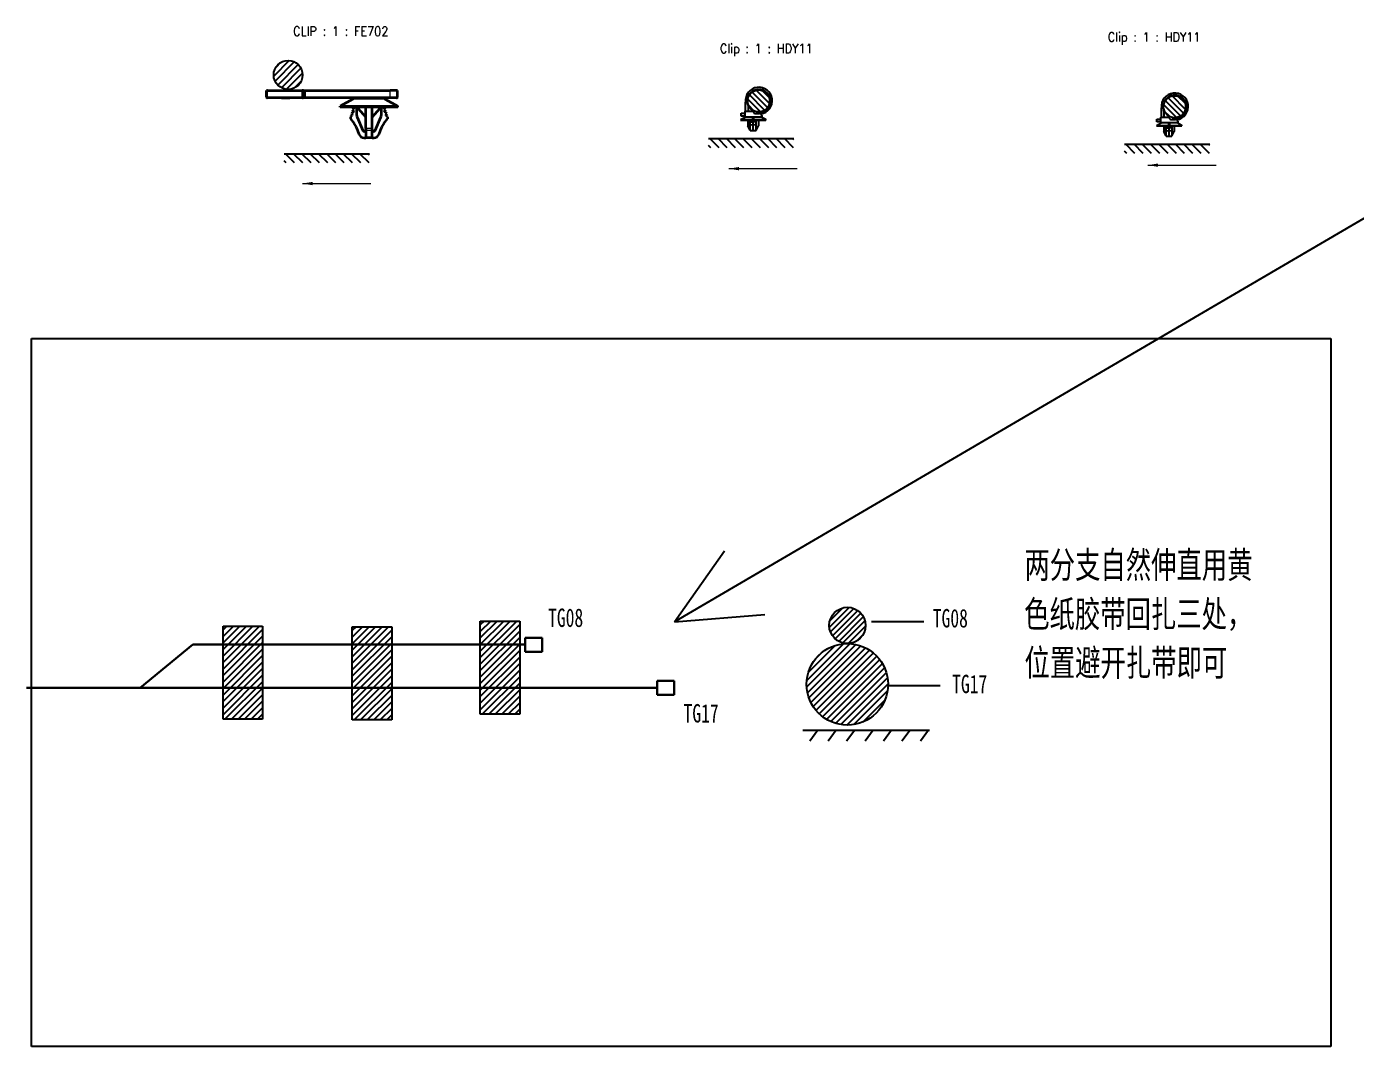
# Model space of a CAD drawing. Header units: inches. Extents: x 47316 to 59086, y 3141 to 11743.
# Drawn here: x 51356.3 to 51717, y 4572 to 4848.6 of the extents above; entities that cross this region are included whole.
import ezdxf

# ---------------------------------------------------------------- set-up
doc = ezdxf.new("R2010")
doc.units = ezdxf.units.IN
doc.header["$MEASUREMENT"] = 0
doc.layers.add('_BLACK_HOLE', color=7, linetype='Continuous')
doc.styles.add('MtX_SimSun', font='')
doc.styles.get("Standard").update_dxf_attribs({"font": ''})
doc.styles.get('MtX_SimSun').set_extended_font_data('SimSun')
doc.styles.get('Standard').set_extended_font_data('SimSun')

msp = doc.modelspace()

# ---------------------------------------------------------------- linework, layer by layer
at = {"lineweight": -3}
for p, q in [((51427.51, 4839.37), (51423.31, 4835.17)), ((51428.91, 4839), (51423.68, 4833.77)), ((51425.17, 4838.8), (51423.88, 4837.51)), ((51429.95, 4838.28), (51424.4, 4832.73)), ((51430.71, 4837.26), (51425.42, 4831.97)), ((51431.12, 4835.91), (51426.77, 4831.56)), ((51430.79, 4833.81), (51428.87, 4831.89)), ((51419.45, 4686.01), (51409.57, 4676.13)), ((51417.69, 4686.01), (51409.57, 4677.9)), ((51415.92, 4686.01), (51409.57, 4679.67)), ((51414.15, 4686.01), (51409.57, 4681.44)), ((51412.38, 4686.01), (51409.57, 4683.2)), ((51410.62, 4686.01), (51409.57, 4684.97)), ((51454.49, 4685.82), (51444.61, 4675.94)), ((51452.72, 4685.82), (51444.61, 4677.71)), ((51450.95, 4685.82), (51444.61, 4679.48)), ((51449.18, 4685.82), (51444.61, 4681.24)), ((51447.41, 4685.82), (51444.61, 4683.01)), ((51445.65, 4685.82), (51444.61, 4684.78)), ((51489.24, 4687.36), (51479.36, 4677.48)), ((51487.47, 4687.36), (51479.36, 4679.25)), ((51485.71, 4687.36), (51479.36, 4681.02)), ((51483.94, 4687.36), (51479.36, 4682.79)), ((51482.17, 4687.36), (51479.36, 4684.56)), ((51480.4, 4687.36), (51479.36, 4686.32)), ((51490.08, 4686.44), (51479.36, 4675.72)), ((51420.29, 4685.08), (51409.57, 4674.36)), ((51420.29, 4683.32), (51409.57, 4672.6)), ((51455.32, 4684.89), (51444.61, 4674.17)), ((51455.32, 4683.12), (51444.61, 4672.41)), ((51490.08, 4684.67), (51479.36, 4673.95)), ((51490.08, 4682.9), (51479.36, 4672.18)), ((51420.29, 4681.55), (51409.57, 4670.83)), ((51420.29, 4679.78), (51409.57, 4669.06)), ((51455.32, 4681.36), (51444.61, 4670.64)), ((51455.32, 4679.59), (51444.61, 4668.87)), ((51490.08, 4681.13), (51479.36, 4670.41)), ((51490.08, 4679.36), (51479.36, 4668.65)), ((51420.29, 4678.01), (51409.57, 4667.29)), ((51420.29, 4676.24), (51409.57, 4665.53)), ((51455.32, 4677.82), (51444.61, 4667.1)), ((51455.32, 4676.05), (51444.61, 4665.33)), ((51490.08, 4677.6), (51479.36, 4666.88)), ((51490.08, 4675.83), (51479.36, 4665.11)), ((51420.29, 4674.48), (51409.57, 4663.76)), ((51420.29, 4672.71), (51409.57, 4661.99)), ((51455.32, 4674.29), (51444.61, 4663.57)), ((51455.32, 4672.52), (51444.61, 4661.8)), ((51490.08, 4674.06), (51479.36, 4663.34)), ((51490.08, 4672.29), (51479.89, 4662.1)), ((51420.29, 4670.94), (51410.1, 4660.75)), ((51420.29, 4669.17), (51411.87, 4660.75)), ((51455.32, 4670.75), (51445.13, 4660.56)), ((51455.32, 4668.98), (51446.9, 4660.56)), ((51490.08, 4670.53), (51481.66, 4662.1)), ((51490.08, 4668.76), (51483.42, 4662.1)), ((51420.29, 4667.41), (51413.64, 4660.75)), ((51420.29, 4665.64), (51415.4, 4660.75)), ((51420.29, 4663.87), (51417.17, 4660.75)), ((51455.32, 4667.21), (51448.67, 4660.56)), ((51455.32, 4665.45), (51450.44, 4660.56)), ((51490.08, 4666.99), (51485.19, 4662.1)), ((51490.08, 4665.22), (51486.96, 4662.1)), ((51420.29, 4662.1), (51418.94, 4660.75)), ((51455.32, 4663.68), (51452.2, 4660.56)), ((51455.32, 4661.91), (51453.97, 4660.56)), ((51490.08, 4663.45), (51488.73, 4662.1))]:
    msp.add_line(p, q, dxfattribs=at)
at = {"color": 1, "lineweight": -3}
for p, q in [((51768.05, 4825.25), (51532.02, 4687.15)), ((51357.65, 4764.01), (51710.04, 4764.01)), ((51357.65, 4572.05), (51357.65, 4764.01)), ((51710.04, 4764.01), (51710.04, 4572.05)), ((51532.02, 4687.15), (51545.58, 4706.45)), ((51532.02, 4687.15), (51556.54, 4689.14)), ((51710.04, 4572.05), (51357.65, 4572.05))]:
    msp.add_line(p, q, dxfattribs=at)
for p, q in [((51409.57, 4686.01), (51420.29, 4686.01)), ((51409.57, 4660.75), (51409.57, 4686.01)), ((51420.29, 4686.01), (51420.29, 4660.75)), ((51444.61, 4685.82), (51455.32, 4685.82)), ((51444.61, 4660.56), (51444.61, 4685.82)), ((51455.32, 4685.82), (51455.32, 4660.56)), ((51479.36, 4687.36), (51490.08, 4687.36)), ((51479.36, 4662.1), (51479.36, 4687.36)), ((51490.08, 4687.36), (51490.08, 4662.1)), ((51420.29, 4660.75), (51409.57, 4660.75)), ((51455.32, 4660.56), (51444.61, 4660.56)), ((51490.08, 4662.1), (51479.36, 4662.1))]:
    msp.add_line(p, q)
at = {"lineweight": 30}
for p, q in [((51491.49, 4682.83), (51496.11, 4682.83)), ((51491.49, 4679), (51491.49, 4682.83)), ((51496.11, 4682.83), (51496.11, 4679)), ((51387.12, 4669.29), (51401.4, 4680.98)), ((51401.4, 4680.98), (51491.49, 4680.98)), ((51496.11, 4679), (51491.49, 4679)), ((51527.29, 4671.2), (51531.9, 4671.2)), ((51527.29, 4667.38), (51527.29, 4671.2)), ((51531.9, 4671.2), (51531.9, 4667.38)), ((51356.29, 4669.29), (51527.29, 4669.29)), ((51531.9, 4667.38), (51527.29, 4667.38))]:
    msp.add_line(p, q, dxfattribs=at)
at = {"layer": '_BLACK_HOLE', "lineweight": 35, "ltscale": 0.0075}
for p, q in [((51421.67, 4831.22), (51421.37, 4831.22)), ((51431.37, 4831.22), (51431.07, 4831.22))]:
    msp.add_line(p, q, dxfattribs=at)
at = {"layer": '_BLACK_HOLE', "lineweight": 35, "ltscale": 0.045}
for p, q in [((51421.37, 4829.42), (51421.37, 4831.22)), ((51431.37, 4829.42), (51431.37, 4831.22)), ((51456.87, 4829.42), (51456.87, 4831.22)), ((51456.67, 4829.22), (51454.87, 4829.22)), ((51450.07, 4818.42), (51448.27, 4818.42))]:
    msp.add_line(p, q, dxfattribs=at)
at = {"layer": '_BLACK_HOLE', "lineweight": 35, "ltscale": 0.235}
for p, q in [((51421.67, 4831.22), (51431.07, 4831.22)), ((51431.07, 4829.22), (51421.67, 4829.22))]:
    msp.add_line(p, q, dxfattribs=at)
at = {"layer": '_BLACK_HOLE', "lineweight": 13, "ltscale": 0.045}
for p, q in [((51421.67, 4829.42), (51421.67, 4831.22)), ((51431.07, 4829.42), (51431.07, 4831.22)), ((51431.87, 4831.22), (51431.87, 4829.42)), ((51454.87, 4829.42), (51454.87, 4831.22)), ((51450.07, 4820.35), (51448.27, 4820.35))]:
    msp.add_line(p, q, dxfattribs=at)
at = {"layer": '_BLACK_HOLE', "lineweight": 35, "ltscale": 0.0125}
msp.add_line((51431.37, 4831.22), (51431.87, 4831.22), dxfattribs=at)
at = {"layer": '_BLACK_HOLE', "lineweight": 35}
for p, q in [((51431.87, 4831.22), (51454.87, 4831.22)), ((51454.87, 4829.22), (51431.87, 4829.22))]:
    msp.add_line(p, q, dxfattribs=at)
at = {"layer": '_BLACK_HOLE', "lineweight": 35, "ltscale": 0.05}
msp.add_line((51456.87, 4831.22), (51454.87, 4831.22), dxfattribs=at)
at = {"layer": '_BLACK_HOLE', "lineweight": -3, "ltscale": 10}
for p, q in [((51556.48, 4825.91), (51552.36, 4830.04)), ((51557.28, 4826.67), (51553.11, 4830.83)), ((51557.76, 4827.73), (51554.17, 4831.32)), ((51557.7, 4829.33), (51555.78, 4831.26)), ((51555.37, 4825.48), (51551.92, 4828.93)), ((51553.57, 4825.73), (51552.17, 4827.13)), ((51668.18, 4823.91), (51664.73, 4827.36)), ((51669.29, 4824.35), (51665.17, 4828.47)), ((51670.09, 4825.1), (51665.92, 4829.27)), ((51670.58, 4826.16), (51666.98, 4829.76)), ((51670.52, 4827.77), (51668.59, 4829.7)), ((51666.39, 4824.16), (51664.98, 4825.57))]:
    msp.add_line(p, q, dxfattribs=at)
at = {"layer": '_BLACK_HOLE', "lineweight": 13, "ltscale": 0.002197}
for p, q in [((51421.37, 4829.42), (51421.46, 4829.42)), ((51431.28, 4829.42), (51431.37, 4829.42))]:
    msp.add_line(p, q, dxfattribs=at)
at = {"layer": '_BLACK_HOLE', "lineweight": 13, "ltscale": 0.005303}
msp.add_line((51421.46, 4829.42), (51421.67, 4829.42), dxfattribs=at)
at = {"layer": '_BLACK_HOLE', "lineweight": 35, "ltscale": 0.000732}
for p, q in [((51421.6, 4829.22), (51421.57, 4829.22)), ((51431.17, 4829.22), (51431.14, 4829.22))]:
    msp.add_line(p, q, dxfattribs=at)
at = {"layer": '_BLACK_HOLE', "lineweight": 35, "ltscale": 0.001768}
for p, q in [((51421.67, 4829.22), (51421.6, 4829.22)), ((51431.14, 4829.22), (51431.07, 4829.22))]:
    msp.add_line(p, q, dxfattribs=at)
at = {"layer": '_BLACK_HOLE', "lineweight": 13, "ltscale": 0.005}
for p, q in [((51421.67, 4829.22), (51421.67, 4829.42)), ((51431.07, 4829.42), (51431.07, 4829.22)), ((51431.87, 4829.42), (51431.87, 4829.22)), ((51454.87, 4829.22), (51454.87, 4829.42))]:
    msp.add_line(p, q, dxfattribs=at)
at = {"layer": '_BLACK_HOLE', "lineweight": 13, "ltscale": 0.235}
msp.add_line((51431.07, 4829.42), (51421.67, 4829.42), dxfattribs=at)
at = {"layer": '_BLACK_HOLE', "lineweight": 35, "ltscale": 0.0025}
for p, q in [((51425.41, 4829.22), (51425.41, 4829.12)), ((51425.41, 4829.22), (51425.41, 4829.12)), ((51425.41, 4829.22), (51425.41, 4829.12)), ((51425.41, 4829.22), (51425.41, 4829.12)), ((51425.41, 4829.22), (51425.41, 4829.12)), ((51425.42, 4829.22), (51425.42, 4829.12)), ((51425.42, 4829.22), (51425.42, 4829.12)), ((51425.43, 4829.22), (51425.43, 4829.12)), ((51425.44, 4829.22), (51425.44, 4829.12)), ((51425.44, 4829.22), (51425.44, 4829.12)), ((51425.44, 4829.22), (51425.44, 4829.12)), ((51427.64, 4829.22), (51427.64, 4829.12)), ((51427.65, 4829.22), (51427.65, 4829.12)), ((51427.66, 4829.22), (51427.66, 4829.12)), ((51427.66, 4829.22), (51427.66, 4829.12)), ((51427.67, 4829.22), (51427.67, 4829.12)), ((51427.67, 4829.22), (51427.67, 4829.12)), ((51427.68, 4829.22), (51427.68, 4829.12)), ((51427.68, 4829.22), (51427.68, 4829.12)), ((51427.68, 4829.22), (51427.68, 4829.12)), ((51427.68, 4829.22), (51427.68, 4829.12))]:
    msp.add_line(p, q, dxfattribs=at)
at = {"layer": '_BLACK_HOLE', "lineweight": 35, "ltscale": 3.5e-05}
msp.add_line((51425.41, 4829.12), (51425.41, 4829.12), dxfattribs=at)
at = {"layer": '_BLACK_HOLE', "lineweight": 35, "ltscale": 4.9e-05}
msp.add_line((51425.41, 4829.12), (51425.41, 4829.12), dxfattribs=at)
at = {"layer": '_BLACK_HOLE', "lineweight": 35, "ltscale": 7.8e-05}
msp.add_line((51425.41, 4829.12), (51425.41, 4829.12), dxfattribs=at)
at = {"layer": '_BLACK_HOLE', "lineweight": 35, "ltscale": 9.9e-05}
msp.add_line((51425.42, 4829.12), (51425.41, 4829.12), dxfattribs=at)
at = {"layer": '_BLACK_HOLE', "lineweight": 35, "ltscale": 0.00012}
msp.add_line((51425.42, 4829.12), (51425.42, 4829.12), dxfattribs=at)
at = {"layer": '_BLACK_HOLE', "lineweight": 35, "ltscale": 0.000141}
msp.add_line((51425.43, 4829.12), (51425.42, 4829.12), dxfattribs=at)
at = {"layer": '_BLACK_HOLE', "lineweight": 35, "ltscale": 0.000163}
for p, q in [((51425.44, 4829.12), (51425.43, 4829.12)), ((51427.66, 4829.12), (51427.65, 4829.12))]:
    msp.add_line(p, q, dxfattribs=at)
at = {"layer": '_BLACK_HOLE', "lineweight": 35, "ltscale": 0.00019}
msp.add_line((51425.44, 4829.12), (51425.44, 4829.12), dxfattribs=at)
at = {"layer": '_BLACK_HOLE', "lineweight": 35, "ltscale": 0.054993}
msp.add_line((51427.64, 4829.12), (51425.44, 4829.12), dxfattribs=at)
at = {"layer": '_BLACK_HOLE', "lineweight": 35, "ltscale": 0.000191}
msp.add_line((51427.65, 4829.12), (51427.64, 4829.12), dxfattribs=at)
at = {"layer": '_BLACK_HOLE', "lineweight": 35, "ltscale": 0.000148}
msp.add_line((51427.66, 4829.12), (51427.66, 4829.12), dxfattribs=at)
at = {"layer": '_BLACK_HOLE', "lineweight": 35, "ltscale": 0.000127}
msp.add_line((51427.67, 4829.12), (51427.66, 4829.12), dxfattribs=at)
at = {"layer": '_BLACK_HOLE', "lineweight": 35, "ltscale": 0.000106}
msp.add_line((51427.67, 4829.12), (51427.67, 4829.12), dxfattribs=at)
at = {"layer": '_BLACK_HOLE', "lineweight": 35, "ltscale": 8.5e-05}
msp.add_line((51427.68, 4829.12), (51427.67, 4829.12), dxfattribs=at)
at = {"layer": '_BLACK_HOLE', "lineweight": 35, "ltscale": 6.3e-05}
msp.add_line((51427.68, 4829.12), (51427.68, 4829.12), dxfattribs=at)
at = {"layer": '_BLACK_HOLE', "lineweight": 35, "ltscale": 4.2e-05}
msp.add_line((51427.68, 4829.12), (51427.68, 4829.12), dxfattribs=at)
at = {"layer": '_BLACK_HOLE', "lineweight": 13, "ltscale": 0.005304}
msp.add_line((51431.07, 4829.42), (51431.28, 4829.42), dxfattribs=at)
at = {"layer": '_BLACK_HOLE', "lineweight": 35, "ltscale": 0.012506}
msp.add_line((51431.67, 4829.22), (51431.17, 4829.22), dxfattribs=at)
at = {"layer": '_BLACK_HOLE', "lineweight": 13, "ltscale": 0.0125}
msp.add_line((51431.37, 4829.42), (51431.87, 4829.42), dxfattribs=at)
at = {"layer": '_BLACK_HOLE', "lineweight": 35, "ltscale": 0.005}
msp.add_line((51431.87, 4829.22), (51431.67, 4829.22), dxfattribs=at)
at = {"layer": '_BLACK_HOLE', "lineweight": 13}
msp.add_line((51454.87, 4829.42), (51431.87, 4829.42), dxfattribs=at)
at = {"layer": '_BLACK_HOLE', "lineweight": 35, "ltscale": 0.0983}
for p, q in [((51444.82, 4828.87), (51441.37, 4826.97)), ((51453.52, 4828.87), (51456.97, 4826.97))]:
    msp.add_line(p, q, dxfattribs=at)
at = {"layer": '_BLACK_HOLE', "lineweight": 35, "ltscale": 0.195}
for p, q in [((51441.37, 4826.97), (51449.17, 4826.97)), ((51449.17, 4826.72), (51441.37, 4826.72)), ((51449.17, 4826.97), (51456.97, 4826.97)), ((51456.97, 4826.72), (51449.17, 4826.72))]:
    msp.add_line(p, q, dxfattribs=at)
at = {"layer": '_BLACK_HOLE', "lineweight": 35, "ltscale": 0.00625}
for p, q in [((51441.37, 4826.72), (51441.37, 4826.97)), ((51456.97, 4826.72), (51456.97, 4826.97))]:
    msp.add_line(p, q, dxfattribs=at)
at = {"layer": '_BLACK_HOLE', "lineweight": 35, "ltscale": 0.017294}
for p, q in [((51445.27, 4826.48), (51444.72, 4826.05)), ((51453.61, 4826.05), (51453.07, 4826.48))]:
    msp.add_line(p, q, dxfattribs=at)
at = {"layer": '_BLACK_HOLE', "lineweight": 13, "ltscale": 0.108843}
msp.add_line((51449.17, 4828.87), (51444.82, 4828.87), dxfattribs=at)
at = {"layer": '_BLACK_HOLE', "lineweight": 35, "ltscale": 0.004542}
for p, q in [((51444.92, 4829.22), (51444.92, 4829.04)), ((51453.42, 4829.22), (51453.42, 4829.04))]:
    msp.add_line(p, q, dxfattribs=at)
at = {"layer": '_BLACK_HOLE', "lineweight": 13, "ltscale": 0.10625}
msp.add_line((51444.92, 4829.04), (51449.17, 4829.04), dxfattribs=at)
at = {"layer": '_BLACK_HOLE', "lineweight": 35, "ltscale": 0.006204}
for p, q in [((51445.27, 4826.72), (51445.27, 4826.48)), ((51453.07, 4826.72), (51453.07, 4826.48))]:
    msp.add_line(p, q, dxfattribs=at)
at = {"layer": '_BLACK_HOLE', "lineweight": 35, "ltscale": 0.057705}
for p, q in [((51445.87, 4824.42), (51445.87, 4826.72)), ((51452.47, 4826.72), (51452.47, 4824.42))]:
    msp.add_line(p, q, dxfattribs=at)
at = {"layer": '_BLACK_HOLE', "lineweight": 13, "ltscale": 0.00047}
for p, q in [((51446.07, 4826.72), (51446.08, 4826.71)), ((51452.25, 4826.71), (51452.27, 4826.72))]:
    msp.add_line(p, q, dxfattribs=at)
at = {"layer": '_BLACK_HOLE', "lineweight": 35, "ltscale": 0.000337}
for p, q in [((51446.08, 4826.72), (51446.08, 4826.71)), ((51452.25, 4826.71), (51452.25, 4826.72))]:
    msp.add_line(p, q, dxfattribs=at)
at = {"layer": '_BLACK_HOLE', "lineweight": 35, "ltscale": 0.000449}
for p, q in [((51446.08, 4826.72), (51446.1, 4826.72)), ((51452.25, 4826.72), (51452.24, 4826.72))]:
    msp.add_line(p, q, dxfattribs=at)
at = {"layer": '_BLACK_HOLE', "lineweight": 35, "ltscale": 0.002985}
for p, q in [((51446.09, 4826.58), (51446.17, 4826.49)), ((51452.17, 4826.49), (51452.25, 4826.58))]:
    msp.add_line(p, q, dxfattribs=at)
at = {"layer": '_BLACK_HOLE', "lineweight": 35, "ltscale": 0.054167}
for p, q in [((51448.27, 4826.72), (51446.1, 4826.72)), ((51452.24, 4826.72), (51450.07, 4826.72))]:
    msp.add_line(p, q, dxfattribs=at)
at = {"layer": '_BLACK_HOLE', "lineweight": 35, "ltscale": 0.080997}
for p, q in [((51446.17, 4826.49), (51448.27, 4824.02)), ((51450.07, 4824.02), (51452.17, 4826.49))]:
    msp.add_line(p, q, dxfattribs=at)
at = {"layer": '_BLACK_HOLE', "lineweight": 35, "ltscale": 0.143966}
for p, q in [((51448.27, 4820.97), (51448.27, 4826.72)), ((51450.07, 4820.97), (51450.07, 4826.72))]:
    msp.add_line(p, q, dxfattribs=at)
at = {"layer": '_BLACK_HOLE', "lineweight": 13, "ltscale": 0.106247}
msp.add_line((51453.42, 4829.04), (51449.17, 4829.04), dxfattribs=at)
at = {"layer": '_BLACK_HOLE', "lineweight": 13, "ltscale": 0.10884}
msp.add_line((51453.52, 4828.87), (51449.17, 4828.87), dxfattribs=at)
at = {"layer": '_BLACK_HOLE', "lineweight": 13, "ltscale": 0.05}
msp.add_line((51456.87, 4829.42), (51454.87, 4829.42), dxfattribs=at)
at = {"layer": '_BLACK_HOLE', "lineweight": -3}
for p, q in [((51551.3, 4825.6), (51551.3, 4828.1)), ((51551.99, 4827.04), (51551.99, 4825.6)), ((51664.11, 4824.03), (51664.11, 4826.54)), ((51549.94, 4823.34), (51551.19, 4824.05)), ((51549.94, 4823.34), (51556.8, 4823.34)), ((51549.94, 4823.21), (51556.8, 4823.21)), ((51550.07, 4825.06), (51551.07, 4825.06)), ((51550.07, 4824.28), (51550.07, 4825.06)), ((51551.07, 4824.28), (51550.07, 4824.28)), ((51551.07, 4825.6), (51551.07, 4824.05)), ((51551.07, 4825.6), (51553.4, 4825.6)), ((51551.07, 4825.06), (51551.07, 4824.28)), ((51555.73, 4824.05), (51551.07, 4824.05)), ((51551.96, 4823.22), (51551.96, 4821.68)), ((51552.53, 4820.52), (51552.53, 4823.21)), ((51554.2, 4823.09), (51552.53, 4823.09)), ((51552.53, 4822.9), (51553.37, 4822.77)), ((51552.53, 4822.7), (51553.37, 4822.64)), ((51553.27, 4823.21), (51553.27, 4824.05)), ((51553.37, 4822.77), (51554.2, 4822.9)), ((51553.37, 4820.4), (51553.37, 4822.77)), ((51554.2, 4822.7), (51553.37, 4822.64)), ((51553.46, 4824.05), (51553.46, 4823.21)), ((51553.87, 4824.98), (51555.08, 4824.98)), ((51554.2, 4820.52), (51554.2, 4823.21)), ((51554.78, 4823.22), (51554.78, 4821.68)), ((51556.8, 4823.34), (51555.54, 4824.05)), ((51555.73, 4824.48), (51555.73, 4824.05)), ((51556.8, 4823.34), (51556.8, 4823.21)), ((51662.88, 4823.49), (51663.89, 4823.49)), ((51662.88, 4822.71), (51662.88, 4823.49)), ((51663.89, 4822.71), (51662.88, 4822.71)), ((51663.89, 4824.03), (51663.89, 4822.48)), ((51663.89, 4824.03), (51666.21, 4824.03)), ((51663.89, 4823.49), (51663.89, 4822.71)), ((51664.8, 4825.48), (51664.8, 4824.03)), ((51666.68, 4823.42), (51667.89, 4823.42)), ((51668.54, 4822.91), (51668.54, 4822.48)), ((51552.6, 4820.4), (51551.96, 4821.68)), ((51552.53, 4822), (51553.37, 4821.81)), ((51552.6, 4820.4), (51554.14, 4820.4)), ((51554.2, 4822), (51553.37, 4821.81)), ((51554.14, 4820.4), (51554.78, 4821.68)), ((51662.75, 4821.78), (51664.01, 4822.48)), ((51662.75, 4821.78), (51669.61, 4821.78)), ((51662.75, 4821.65), (51669.61, 4821.65)), ((51668.54, 4822.48), (51663.89, 4822.48)), ((51664.77, 4821.65), (51664.77, 4820.11)), ((51665.41, 4818.83), (51664.77, 4820.11)), ((51665.35, 4818.96), (51665.35, 4821.65)), ((51667.01, 4821.52), (51665.35, 4821.52)), ((51665.35, 4821.33), (51666.18, 4821.2)), ((51665.35, 4821.14), (51666.18, 4821.08)), ((51665.35, 4820.43), (51666.18, 4820.24)), ((51666.08, 4821.65), (51666.08, 4822.48)), ((51666.18, 4821.2), (51667.01, 4821.33)), ((51666.18, 4818.83), (51666.18, 4821.2)), ((51667.01, 4821.14), (51666.18, 4821.08)), ((51667.01, 4820.43), (51666.18, 4820.24)), ((51666.28, 4822.48), (51666.28, 4821.65)), ((51666.95, 4818.83), (51667.59, 4820.11)), ((51667.01, 4818.96), (51667.01, 4821.65)), ((51667.59, 4821.65), (51667.59, 4820.11)), ((51669.61, 4821.78), (51668.36, 4822.48)), ((51669.61, 4821.78), (51669.61, 4821.65)), ((51541.25, 4818.22, 0), (51564.41, 4818.22, 0)), ((51541.87, 4815.72), (51541.25, 4816.34)), ((51544.12, 4815.72), (51541.62, 4818.22)), ((51546.36, 4815.72), (51543.86, 4818.22)), ((51548.61, 4815.72), (51546.11, 4818.22)), ((51550.85, 4815.72), (51548.35, 4818.22)), ((51553.1, 4815.72), (51550.6, 4818.22)), ((51555.34, 4815.72), (51552.85, 4818.22)), ((51557.59, 4815.72), (51555.09, 4818.22)), ((51559.83, 4815.72), (51557.34, 4818.22)), ((51562.08, 4815.72), (51559.58, 4818.22)), ((51564.32, 4815.72), (51561.83, 4818.22)), ((51564.41, 4817.88), (51564.07, 4818.22)), ((51654.06, 4816.65, 0), (51677.22, 4816.65, 0)), ((51656.93, 4814.16), (51654.43, 4816.65)), ((51659.17, 4814.16), (51656.68, 4816.65)), ((51661.42, 4814.16), (51658.92, 4816.65)), ((51663.66, 4814.16), (51661.17, 4816.65)), ((51665.91, 4814.16), (51663.41, 4816.65)), ((51665.41, 4818.83), (51666.95, 4818.83)), ((51668.15, 4814.16), (51665.66, 4816.65)), ((51670.4, 4814.16), (51667.9, 4816.65)), ((51672.64, 4814.16), (51670.15, 4816.65)), ((51674.89, 4814.16), (51672.39, 4816.65)), ((51677.13, 4814.16), (51674.64, 4816.65)), ((51677.22, 4816.32), (51676.88, 4816.65)), ((51426.12, 4814.08, 0), (51449.27, 4814.08, 0)), ((51426.74, 4811.59, 0), (51426.12, 4812.21, 0)), ((51428.98, 4811.59, 0), (51426.49, 4814.08, 0)), ((51431.23, 4811.59, 0), (51428.73, 4814.08, 0)), ((51433.47, 4811.59, 0), (51430.98, 4814.08, 0)), ((51435.72, 4811.59, 0), (51433.22, 4814.08, 0)), ((51437.96, 4811.59, 0), (51435.47, 4814.08, 0)), ((51440.21, 4811.59, 0), (51437.71, 4814.08, 0)), ((51442.45, 4811.59, 0), (51439.96, 4814.08, 0)), ((51444.7, 4811.59, 0), (51442.2, 4814.08, 0)), ((51446.94, 4811.59, 0), (51444.45, 4814.08, 0)), ((51449.19, 4811.59, 0), (51446.69, 4814.08, 0)), ((51449.27, 4813.75, 0), (51448.94, 4814.08, 0)), ((51654.68, 4814.16), (51654.06, 4814.78))]:
    msp.add_line(p, q, dxfattribs=at)
at = {"layer": '_BLACK_HOLE', "lineweight": 35, "ltscale": 0.014874}
for p, q in [((51444.64, 4824.46), (51444.17, 4824.09)), ((51454.17, 4824.09), (51453.7, 4824.46))]:
    msp.add_line(p, q, dxfattribs=at)
at = {"layer": '_BLACK_HOLE', "lineweight": 35, "ltscale": 0.013662}
for p, q in [((51444.17, 4824.09), (51444.17, 4823.55)), ((51454.17, 4824.09), (51454.17, 4823.55))]:
    msp.add_line(p, q, dxfattribs=at)
at = {"layer": '_BLACK_HOLE', "lineweight": 35, "ltscale": 0.041047}
for p, q in [((51444.17, 4823.55), (51445.18, 4822.25)), ((51453.16, 4822.25), (51454.17, 4823.55))]:
    msp.add_line(p, q, dxfattribs=at)
at = {"layer": '_BLACK_HOLE', "lineweight": 35, "ltscale": 0.019243}
for p, q in [((51444.98, 4825.49), (51444.38, 4825.02)), ((51453.96, 4825.02), (51453.35, 4825.49))]:
    msp.add_line(p, q, dxfattribs=at)
at = {"layer": '_BLACK_HOLE', "lineweight": 35, "ltscale": 0.015394}
for p, q in [((51444.38, 4825.02), (51444.64, 4824.46)), ((51453.7, 4824.46), (51453.96, 4825.02))]:
    msp.add_line(p, q, dxfattribs=at)
at = {"layer": '_BLACK_HOLE', "lineweight": 35, "ltscale": 0.015395}
for p, q in [((51444.72, 4826.05), (51444.98, 4825.49)), ((51453.35, 4825.49), (51453.61, 4826.05))]:
    msp.add_line(p, q, dxfattribs=at)
at = {"layer": '_BLACK_HOLE', "lineweight": 35, "ltscale": 0.098583}
for p, q in [((51445.95, 4824.02), (51447.49, 4820.4)), ((51450.85, 4820.4), (51452.39, 4824.02))]:
    msp.add_line(p, q, dxfattribs=at)
at = {"layer": '_BLACK_HOLE', "lineweight": 35, "ltscale": 0.046499}
for p, q in [((51445.79, 4821.16), (51446.42, 4819.41)), ((51451.92, 4819.41), (51452.55, 4821.16))]:
    msp.add_line(p, q, dxfattribs=at)
at = {"layer": '_BLACK_HOLE', "lineweight": 13, "ltscale": 0.0225}
for p, q in [((51449.17, 4820.97), (51448.27, 4820.97)), ((51450.07, 4820.97), (51449.17, 4820.97))]:
    msp.add_line(p, q, dxfattribs=at)
at = {"layer": '_BLACK_HOLE', "lineweight": 35, "ltscale": 0.015286}
for p, q in [((51448.27, 4820.97), (51448.27, 4820.35)), ((51450.07, 4820.35), (51450.07, 4820.97))]:
    msp.add_line(p, q, dxfattribs=at)
at = {"layer": '_BLACK_HOLE', "lineweight": 35, "ltscale": 0.048248}
for p, q in [((51448.27, 4820.35), (51448.27, 4818.42)), ((51450.07, 4818.42), (51450.07, 4820.35))]:
    msp.add_line(p, q, dxfattribs=at)
at = {"layer": '_BLACK_HOLE', "lineweight": 35, "ltscale": 0.010919}
for p, q in [((51447.83, 4818.42), (51448.27, 4818.42)), ((51450.07, 4818.42), (51450.51, 4818.42))]:
    msp.add_line(p, q, dxfattribs=at)
at = {"layer": '_BLACK_HOLE', "lineweight": 0}
for p, q in [((51546.8, 4810.05), (51565.32, 4810.05)), ((51660.46, 4811), (51678.98, 4811)), ((51431.13, 4806.01), (51449.65, 4806.01))]:
    msp.add_line(p, q, dxfattribs=at)
at = {"layer": '_BLACK_HOLE', "lineweight": -2}
for p, q in [((51574.04, 4685.72), (51579.41, 4691.09)), ((51574.18, 4687.45), (51577.68, 4690.95)), ((51574.34, 4684.43), (51580.7, 4690.79)), ((51574.89, 4683.39), (51581.74, 4690.24)), ((51575.64, 4682.55), (51582.58, 4689.49)), ((51576.57, 4681.88), (51583.25, 4688.56)), ((51577.71, 4681.43), (51583.7, 4687.42)), ((51579.15, 4681.29), (51583.85, 4685.98)), ((51585.51, 4687.3), (51599.65, 4687.3)), ((51585.51, 4687.3), (51599.65, 4687.3)), ((51581.39, 4681.94), (51583.19, 4683.74)), ((51567.88, 4669.49), (51579.66, 4681.26)), ((51567.91, 4671.28), (51577.87, 4681.24)), ((51568.1, 4667.93), (51581.21, 4681.05)), ((51568.35, 4673.49), (51575.66, 4680.8)), ((51568.48, 4666.55), (51582.59, 4680.66)), ((51569.01, 4665.31), (51583.84, 4680.14)), ((51569.65, 4664.19), (51584.96, 4679.49)), ((51570.4, 4663.17), (51585.98, 4678.74)), ((51570.53, 4677.44), (51571.71, 4678.61)), ((51571.25, 4662.25), (51586.9, 4677.89)), ((51572.2, 4661.43), (51587.71, 4676.94)), ((51573.26, 4660.72), (51588.42, 4675.89)), ((51574.42, 4660.12), (51589.03, 4674.72)), ((51575.71, 4659.64), (51589.51, 4673.43)), ((51577.15, 4659.31), (51589.84, 4672)), ((51578.77, 4659.16), (51589.98, 4670.37)), ((51580.68, 4659.3), (51589.84, 4668.47)), ((51589.98, 4669.89), (51604.12, 4669.89)), ((51583.15, 4660), (51589.14, 4666)), ((51566.85, 4657.79), (51601.24, 4657.79)), ((51570.92, 4657.79), (51568.73, 4654.81)), ((51575.92, 4657.79), (51573.73, 4654.81)), ((51580.92, 4657.79), (51578.73, 4654.81)), ((51585.92, 4657.79), (51583.73, 4654.81)), ((51590.92, 4657.79), (51588.73, 4654.81)), ((51595.92, 4657.79), (51593.73, 4654.81)), ((51600.92, 4657.79), (51598.73, 4654.81))]:
    msp.add_line(p, q, dxfattribs=at)
for centre, radius in [((51427.23, 4835.45), 3.92), ((51578.93, 4686.2), 4.92), ((51578.92, 4670.23), 11.06)]:
    msp.add_circle(centre, radius, dxfattribs=at)
at = {"layer": '_BLACK_HOLE', "lineweight": -3, "ltscale": 10}
for centre in [(51554.86, 4828.42), (51667.68, 4826.85)]:
    msp.add_circle(centre, 2.98, dxfattribs=at)
at = {"layer": '_BLACK_HOLE', "lineweight": -3}
for centre, radius, start, end in [((51554.92, 4828.48), 3.64, 278.6494, 186.0183), ((51554.9, 4828.36), 3.19, 280.4892, 204.2975), ((51667.73, 4826.92), 3.64, 278.6494, 186.0183), ((51667.71, 4826.79), 3.19, 280.4892, 204.2975), ((51553.96, 4825.53), 0.558, 173.4812, 261.1983), ((51553.66, 4832.11), 7.13, 271.6869, 284.7827), ((51555.13, 4824.38), 0.61, 9.4572, 94.8843), ((51666.77, 4823.97), 0.558, 173.4812, 261.1983), ((51666.47, 4830.54), 7.13, 271.6869, 284.7827), ((51667.94, 4822.81), 0.61, 9.4572, 94.8843)]:
    msp.add_arc(centre, radius, start, end, dxfattribs=at)
at = {"layer": '_BLACK_HOLE', "lineweight": 35}
for centre, radius, start, end in [((51421.57, 4829.42), 0.2, 180, 270), ((51431.17, 4829.42), 0.2, 270, 0), ((51444.72, 4829.04), 0.2, 298.7798, 359.9999), ((51446.32, 4826.78), 0.3, 189.9352, 220.4261), ((51446.43, 4826.71), 0.342, 180.7189, 221.0627), ((51451.91, 4826.71), 0.342, 318.9373, 359.2811), ((51452.02, 4826.78), 0.3, 319.5739, 350.0648), ((51453.62, 4829.04), 0.2, 180.0001, 241.2202), ((51456.67, 4829.42), 0.2, 270, 0), ((51446.87, 4824.42), 1, 180, 203), ((51451.47, 4824.42), 1, 337, 0), ((51442.03, 4819.79), 4, 20, 38), ((51447.83, 4819.92), 1.5, 200, 270), ((51447.86, 4820.55), 0.406, 203, 0), ((51450.48, 4820.55), 0.406, 180, 337), ((51450.51, 4819.92), 1.5, 270, 340), ((51456.31, 4819.79), 4, 142, 160)]:
    msp.add_arc(centre, radius, start, end, dxfattribs=at)
at = {"layer": '_BLACK_HOLE', "lineweight": 0}
for points in [[(51549.52, 4810.5), (51549.52, 4809.6), (51546.8, 4810.05)], [(51663.18, 4811.45), (51663.18, 4810.54), (51660.46, 4811)], [(51433.85, 4806.46), (51433.85, 4805.56), (51431.13, 4806.01)]]:
    msp.add_solid(points, dxfattribs=at)

# ---------------------------------------------------------------- texts
at = {"layer": '_BLACK_HOLE', "lineweight": -2, "style": 'MtX_SimSun', "width": 0.7}
for s, height, p in [('两分支自然伸直用黄', 7.2, (51626.94, 4699.03)), ('色纸胶带回扎三处，', 7.2, (51626.88, 4685.7)), ('TG08', 5, (51497.75, 4685.78)), ('TG08', 5, (51602.09, 4685.65)), ('位置避开扎带即可', 7.2, (51626.96, 4672.5)), ('TG17', 5, (51607.34, 4667.82)), ('TG17', 5, (51534.49, 4659.87))]:
    msp.add_text(s, height=height, dxfattribs=at).set_placement(p)
at = {"layer": '_BLACK_HOLE', "color": 42, "linetype": 'Continuous', "lineweight": 15, "char_height": 2.5, "attachment_point": 1}
for s, insert, width in [('\\Fromans.shx;\\W0.9000000000;\\T1.0000000000;\\o\\lCLIP : 1 : FE702', (51428.59, 4848.57), 30.8571), ('\\Fromans.shx;\\W0.9000000000;\\T1.0000000000;\\o\\lClip : 1 : HDY11', (51649.54, 4847), 30.1071), ('\\Fromans.shx;\\W0.9000000000;\\T1.0000000000;\\o\\lClip : 1 : HDY11', (51544.35, 4843.88), 30.1071)]:
    msp.add_mtext(s, dxfattribs=dict(at, insert=insert, width=width))

doc.saveas('drawing.dxf')
